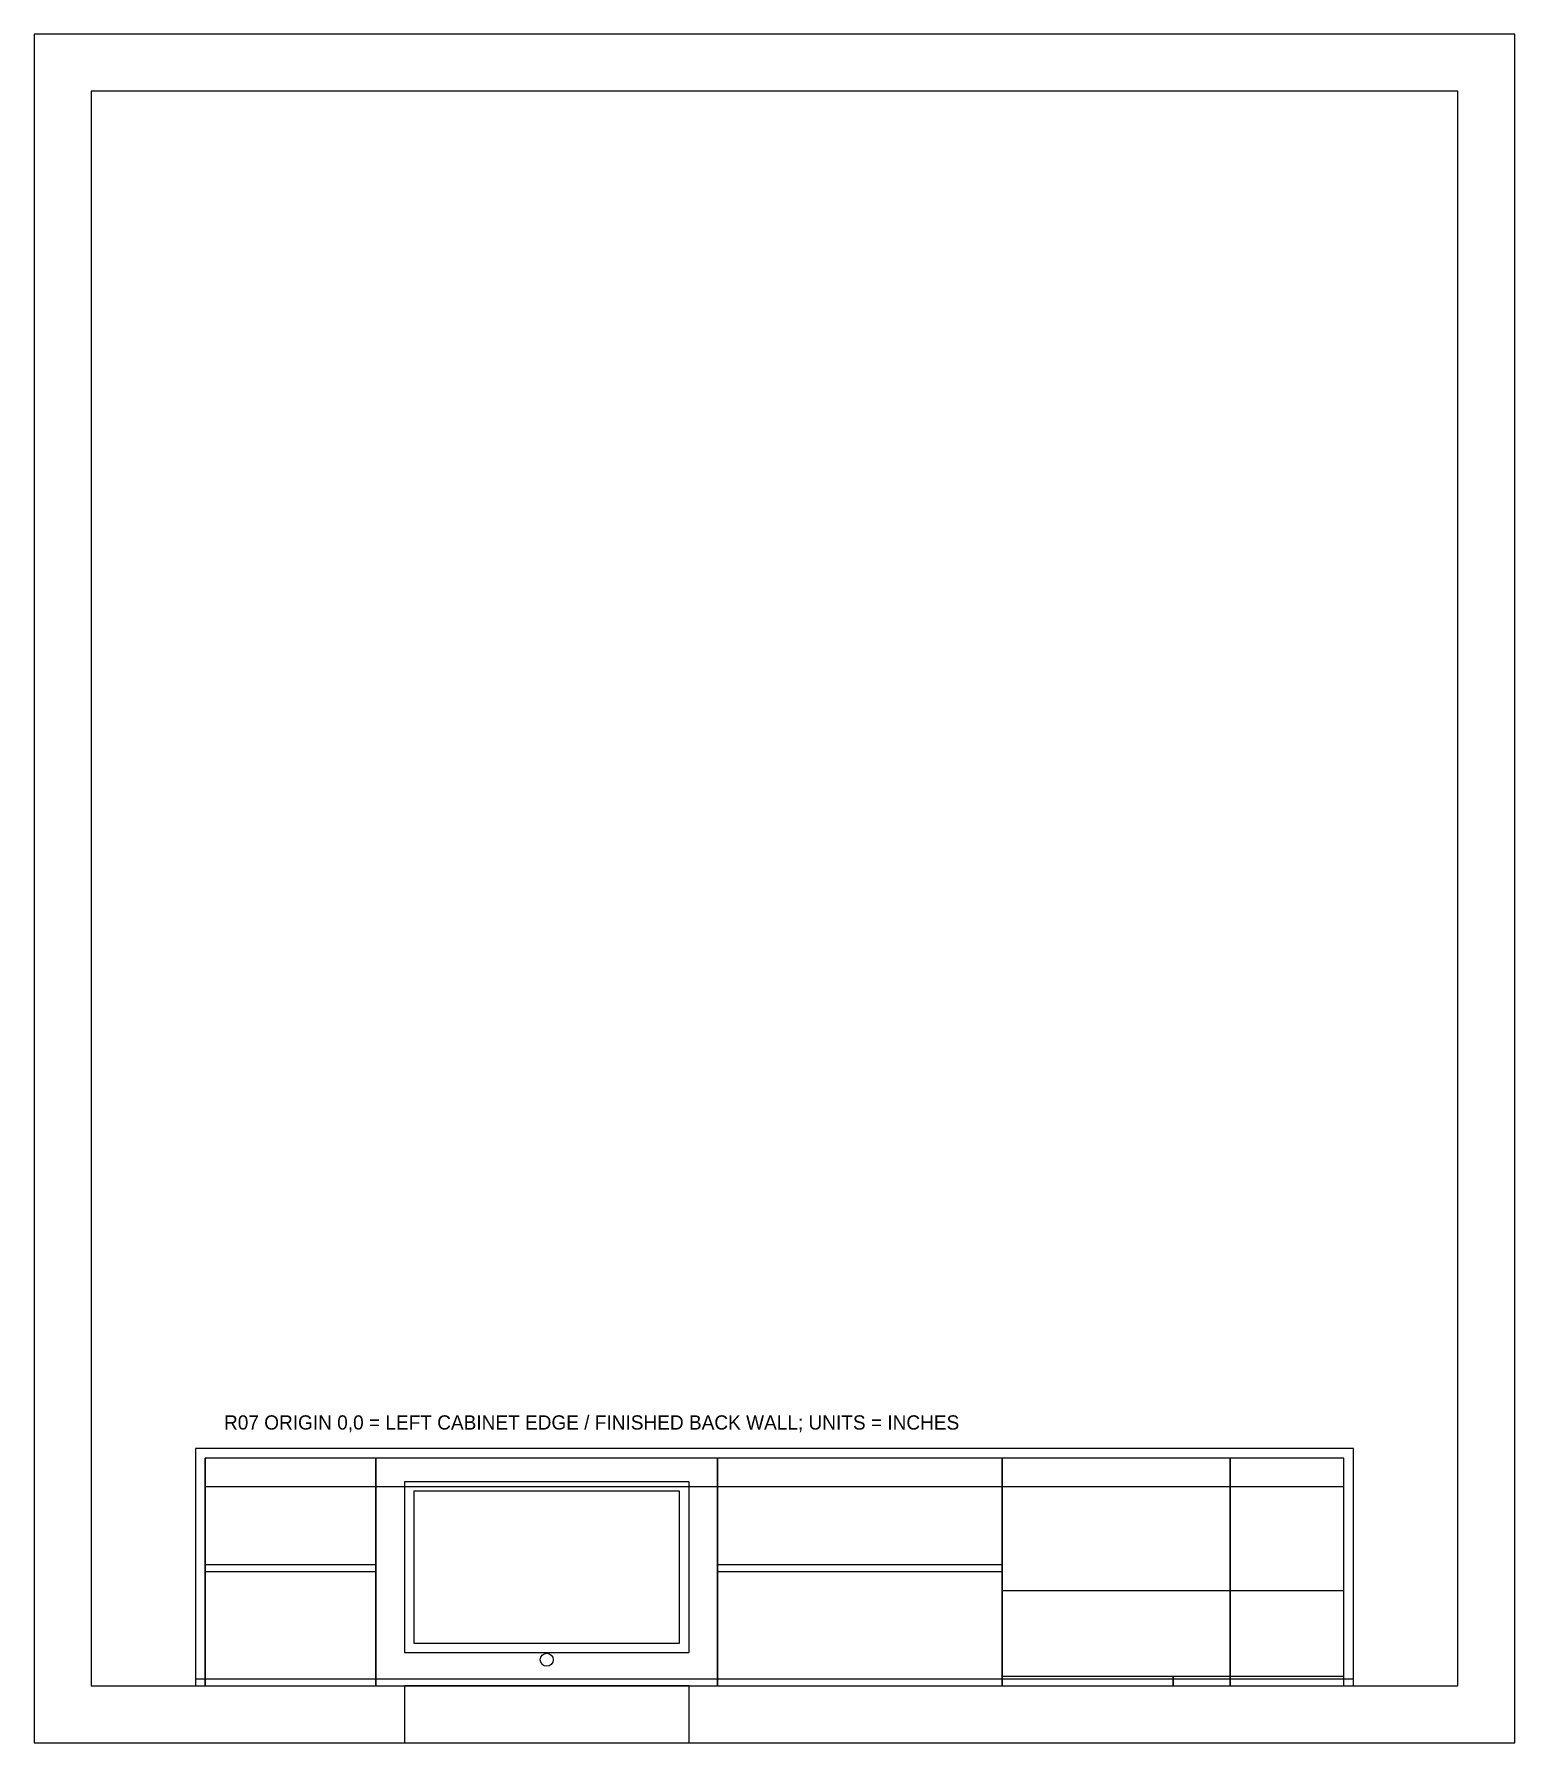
# Model space of a CAD drawing. Header units: inches. Extents: x -18 to 138, y -6 to 174.
import ezdxf

# ---------------------------------------------------------------- set-up
doc = ezdxf.new("R2010")
doc.units = ezdxf.units.IN
doc.header["$MEASUREMENT"] = 0
for name, color, linetype in [('A-BACKSPLASH', 7, 'Continuous'), ('A-BLOCK', 7, 'Continuous'), ('A-CROWN', 7, 'Continuous'), ('A-GLAZ', 7, 'Continuous'), ('A-REF', 7, 'Continuous'), ('A-WALL', 7, 'Continuous'), ('I-CASE', 7, 'Continuous'), ('I-COUNTER', 7, 'Continuous')]:
    doc.layers.add(name, color=color, linetype=linetype)

msp = doc.modelspace()

# ---------------------------------------------------------------- linework, layer by layer
at = {"layer": 'A-BACKSPLASH'}
msp.add_line((-1, 0.75), (121, 0.75), dxfattribs=at)
at = {"layer": 'A-BLOCK'}
for points in [[(84, 0), (102, 0), (102, 1), (84, 1)], [(102, 0), (120, 0), (120, 1), (102, 1)]]:
    msp.add_lwpolyline(points, close=True, dxfattribs=at)
at = {"layer": 'A-CROWN'}
for points in [[(0, 0), (18, 0), (18, 12.75), (0, 12.75)], [(54, 0), (84, 0), (84, 12.75), (54, 12.75)]]:
    msp.add_lwpolyline(points, close=True, dxfattribs=at)
at = {"layer": 'A-GLAZ'}
msp.add_lwpolyline([(21, -6), (51, -6), (51, 0), (21, 0)], close=True, dxfattribs=at)
at = {"layer": 'A-REF'}
for q in [(0, 24), (24, 0)]:
    msp.add_line((0, 0), q, dxfattribs=at)
at = {"layer": 'A-WALL'}
for points in [[(-18, -6), (138, -6), (138, 174), (-18, 174)], [(-12, 0), (132, 0), (132, 168), (-12, 168)]]:
    msp.add_lwpolyline(points, close=True, dxfattribs=at)
at = {"layer": 'I-CASE'}
msp.add_line((0, 21), (120, 21), dxfattribs=at)
for points in [[(0, 0), (18, 0), (18, 24), (0, 24)], [(18, 0), (54, 0), (54, 24), (18, 24)], [(54, 0), (84, 0), (84, 24), (54, 24)], [(84, 0), (108, 0), (108, 24), (84, 24)], [(108, 0), (120, 0), (120, 24), (108, 24)], [(0, 0), (18, 0), (18, 12), (0, 12)], [(54, 0), (84, 0), (84, 12), (54, 12)], [(84, 0), (120, 0), (120, 10), (84, 10)]]:
    msp.add_lwpolyline(points, close=True, dxfattribs=at)
at = {"layer": 'I-COUNTER'}
for points in [[(-1, 0), (121, 0), (121, 25), (-1, 25)], [(21, 3.5), (51, 3.5), (51, 21.5), (21, 21.5)], [(22, 4.5), (50, 4.5), (50, 20.5), (22, 20.5)]]:
    msp.add_lwpolyline(points, close=True, dxfattribs=at)
msp.add_circle((36, 2.75), 0.688, dxfattribs=at)

# ---------------------------------------------------------------- texts
at = {"layer": 'A-REF'}
msp.add_text('R07 ORIGIN 0,0 = LEFT CABINET EDGE / FINISHED BACK WALL; UNITS = INCHES', height=1.5, dxfattribs=at).set_placement((2, 27))

doc.saveas('drawing.dxf')
